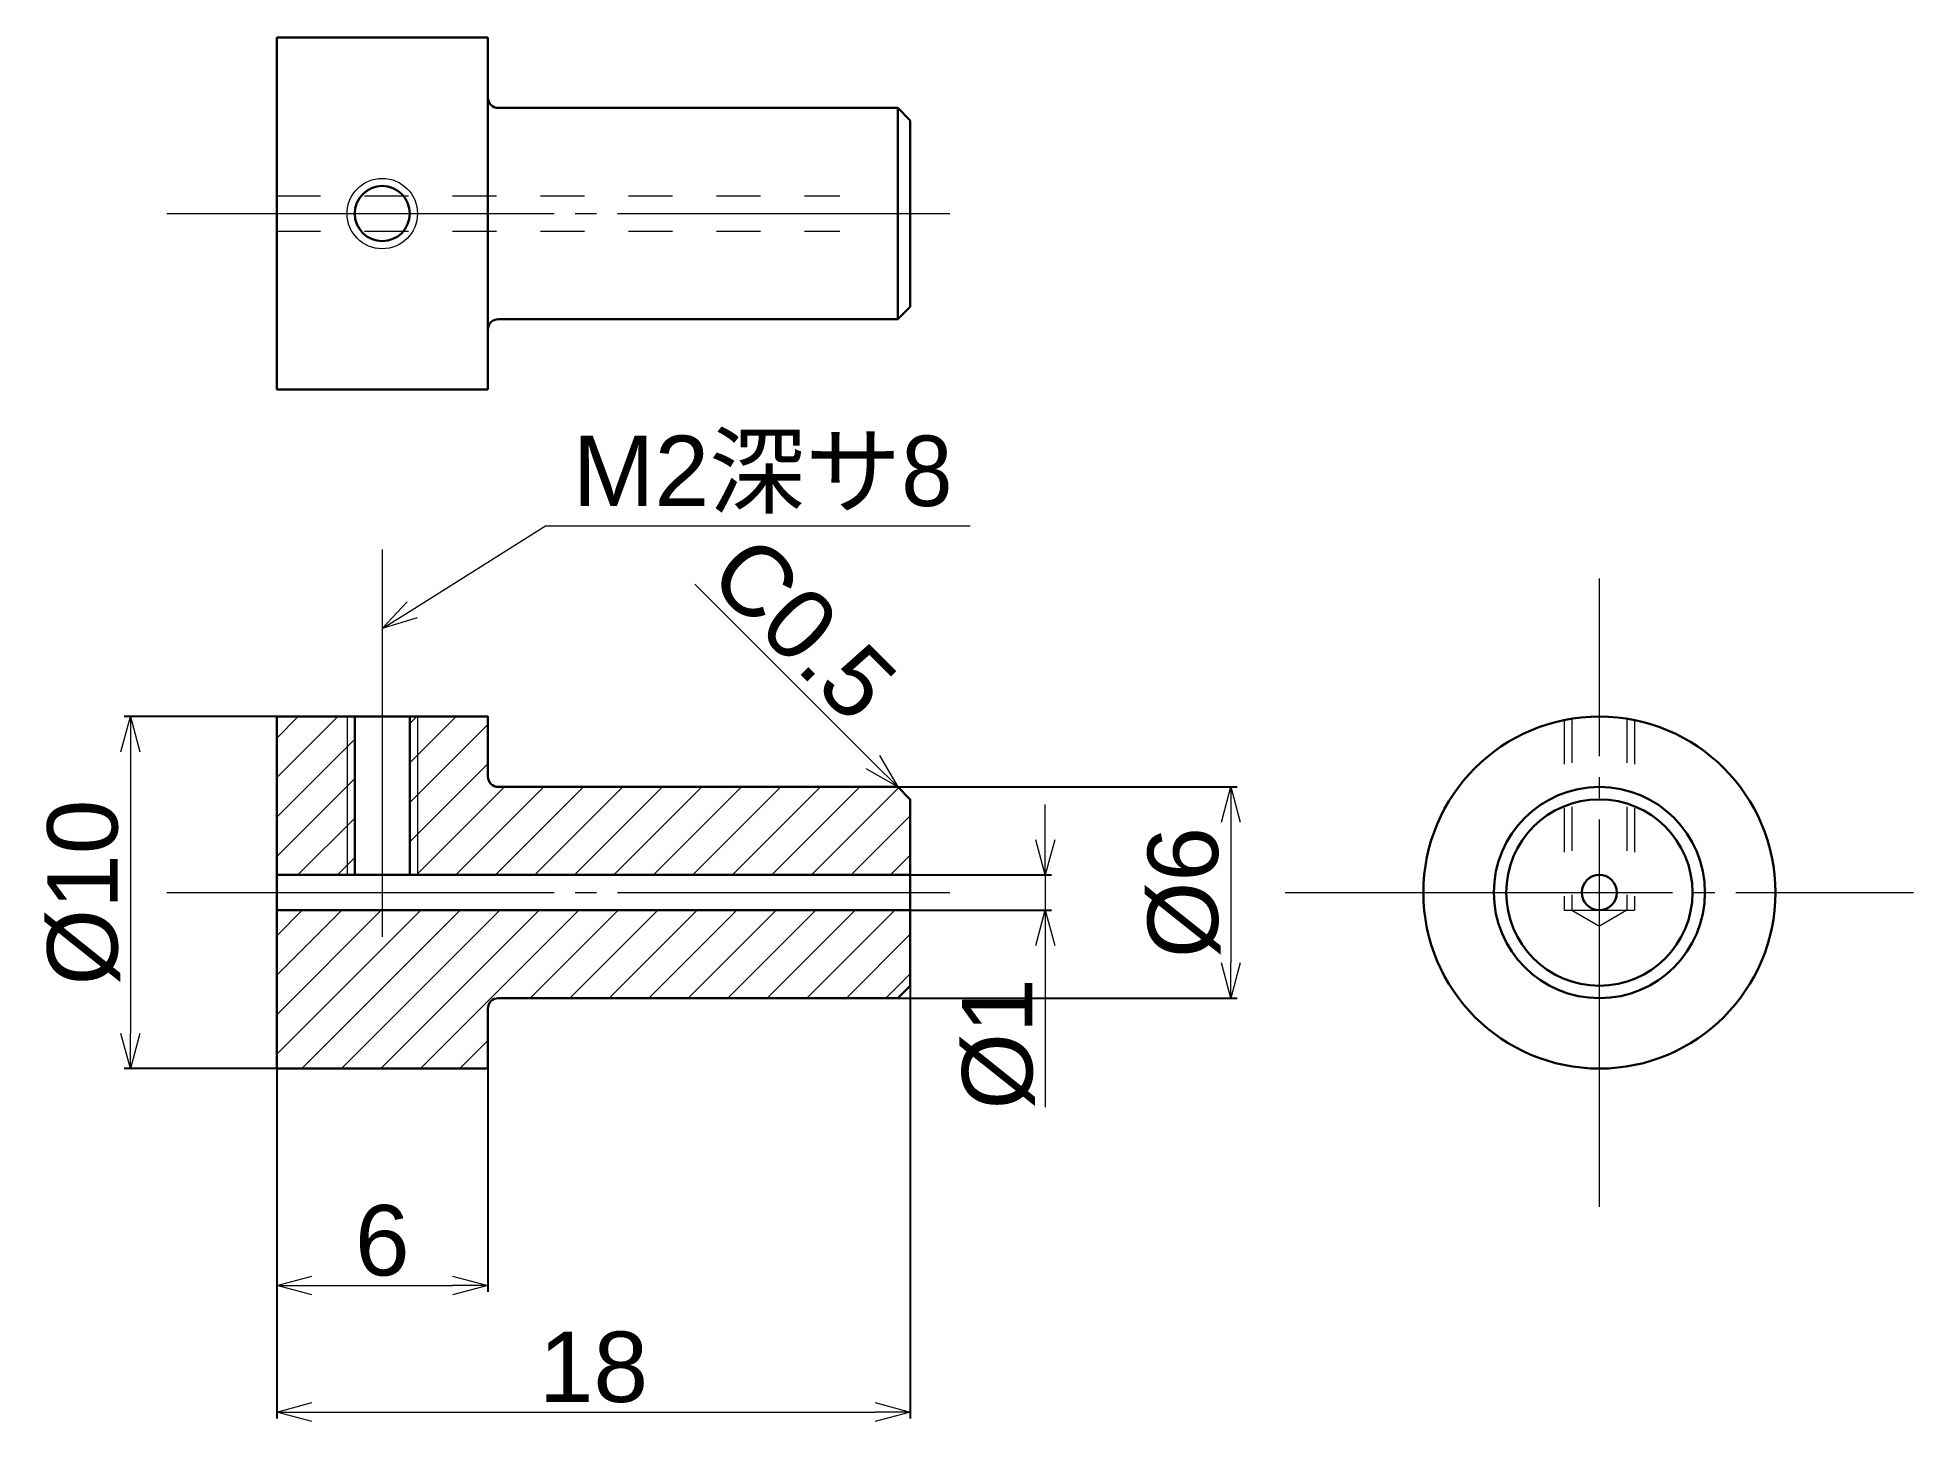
# Model space of a CAD drawing. Header units: millimetres. Extents: x 3.2 to 56.5, y -15 to 24.3.
import ezdxf

# ---------------------------------------------------------------- set-up
doc = ezdxf.new("R2010")
doc.units = ezdxf.units.MM
doc.linetypes.add('JIS_02_1.2', pattern=[2.5, 1.25, -1.25])
doc.linetypes.add('JIS_08_11', pattern=[12.8, 11, -0.6, 0.6, -0.6])
for name, color, linetype, lineweight in [('W Nosed Center', 7, 'JIS_08_11', 13), ('W Nosed Dim', 7, 'Continuous', 13), ('W Nosed Hatch', 7, 'Continuous', 13), ('W Nosed Hidden', 7, 'JIS_02_1.2', 13), ('W Nosed inner', 7, 'Continuous', 13), ('W Nosed OUTER', 7, 'Continuous', 30)]:
    doc.layers.add(name, color=color, linetype=linetype, lineweight=lineweight)
doc.styles.add('JIS Mechanical', font='arial.ttf', dxfattribs={"height": 8})
doc.styles.get("Standard").update_dxf_attribs({"font": 'arial.ttf'})
doc.dimstyles.new('JIS Mechanical', dxfattribs={"dimscale": 0, "dimtxt": 2, "dimasz": 1, "dimexe": 0.18, "dimexo": 0, "dimgap": 0.25, "dimtad": 1, "dimdec": 4, "dimdsep": 46, "dimtxsty": 'Standard', "dimblk": 'OPEN30', "dimcen": 0.09, "dimadec": 0, "dimazin": 2, "dimtfac": 1, "dimtdec": 4, "dimtmove": 0, "dimatfit": 3, "dimfxl": 1, "dimtolj": 1, "dimtzin": 0, "dimlwd": -1, "dimarcsym": 0})
doc.dimstyles.new('JIS Mechanical ONE ARROW', dxfattribs={"dimscale": 0, "dimtxt": 2, "dimasz": 1, "dimexe": 0, "dimexo": 0, "dimgap": 0.25, "dimtad": 1, "dimdec": 1, "dimzin": 0, "dimdsep": 46, "dimtxsty": 'Standard', "dimblk": 'OPEN30', "dimcen": 0.09, "dimse1": 1, "dimse2": 1, "dimsd2": 1, "dimadec": 0, "dimazin": 0, "dimtfac": 1, "dimtdec": 1, "dimtofl": 0, "dimtmove": 0, "dimatfit": 3, "dimfxl": 1, "dimtolj": 1, "dimtzin": 0, "dimlwd": -1, "dimarcsym": 0})

# ---------------------------------------------------------------- blocks, each defined once
blk = doc.blocks.new('_Open30')
at = {"color": 0, "linetype": 'ByBlock', "lineweight": -2}
for p, q in [((-1, 0.268), (0, 0)), ((0, 0), (-1, -0.268)), ((0, 0), (-1, 0))]:
    blk.add_line(p, q, dxfattribs=at)
blk = doc.blocks.new('*D16')
at = {"layer": 'Defpoints', "color": 0, "transparency": 16777216}
for p in [(16.365, 9.621), (16.365, 9.621), (13, 7.5)]:
    blk.add_point(p, dxfattribs=at)
at = {"layer": 'W Nosed Dim', "color": 0, "transparency": 16777216}
blk.add_line((13.846, 8.033), (17.634, 10.42), dxfattribs=at)
at = {"layer": 'W Nosed Dim', "color": 0, "transparency": 16777216, "rotation": 212.2217899832584}
blk.add_blockref('_Open30', (13, 7.5), dxfattribs=at)
blk = doc.blocks.new('*D17')
at = {"layer": 'Defpoints', "color": 0, "transparency": 16777216}
for p in [(28, 0.5), (28, -0.5), (31.838, -0.5)]:
    blk.add_point(p, dxfattribs=at)
at = {"layer": 'W Nosed Dim', "color": 0, "transparency": 16777216}
for p, q in [((31.838, 1.5), (31.838, 2.5)), ((31.838, 0.5), (31.838, -0.5)), ((31.838, -1.5), (31.838, -6.101))]:
    blk.add_line(p, q, dxfattribs=at)
at = {"layer": 'W Nosed Dim', "color": 0, "lineweight": -2, "transparency": 16777216}
for p, q in [((28, 0.5), (32.018, 0.5)), ((28, -0.5), (32.018, -0.5))]:
    blk.add_line(p, q, dxfattribs=at)
at = {"layer": 'W Nosed Dim', "color": 0, "transparency": 16777216}
for p, rotation in [((31.838, 0.5), 270), ((31.838, -0.5), 90)]:
    blk.add_blockref('_Open30', p, dxfattribs=dict(at, rotation=rotation))
at = {"layer": 'W Nosed Dim', "color": 0, "transparency": 16777216, "insert": (30.511, -4.3), "char_height": 2, "attachment_point": 5, "rotation": 90}
blk.add_mtext('\\A1;%%C1', dxfattribs=at)
blk = doc.blocks.new('*D18')
at = {"layer": 'Defpoints', "color": 0, "transparency": 16777216}
for p in [(27.646, 3), (27.646, -3), (37.11, -3)]:
    blk.add_point(p, dxfattribs=at)
at = {"layer": 'W Nosed Dim', "color": 0, "lineweight": -2, "transparency": 16777216}
for p, q in [((27.646, 3), (37.29, 3)), ((27.646, -3), (37.29, -3))]:
    blk.add_line(p, q, dxfattribs=at)
at = {"layer": 'W Nosed Dim', "color": 0, "transparency": 16777216}
blk.add_line((37.11, 2), (37.11, -2), dxfattribs=at)
for p, rotation in [((37.11, 3), 90), ((37.11, -3), 270)]:
    blk.add_blockref('_Open30', p, dxfattribs=dict(at, rotation=rotation))
at = {"layer": 'W Nosed Dim', "color": 0, "transparency": 16777216, "insert": (35.783, 0), "char_height": 2, "attachment_point": 5, "rotation": 90}
blk.add_mtext('\\A1;%%C6', dxfattribs=at)
blk = doc.blocks.new('*D19')
at = {"layer": 'Defpoints', "color": 0, "transparency": 16777216}
for p in [(10, -5), (16, -5), (16, -11.162)]:
    blk.add_point(p, dxfattribs=at)
at = {"layer": 'W Nosed Dim', "color": 0, "lineweight": -2, "transparency": 16777216}
for p, q in [((10, -5), (10, -11.342)), ((16, -5), (16, -11.342))]:
    blk.add_line(p, q, dxfattribs=at)
at = {"layer": 'W Nosed Dim', "color": 0, "transparency": 16777216}
blk.add_line((11, -11.162), (15, -11.162), dxfattribs=at)
at = {"layer": 'W Nosed Dim', "color": 0, "transparency": 16777216, "rotation": 180}
blk.add_blockref('_Open30', (10, -11.162), dxfattribs=at)
at = {"layer": 'W Nosed Dim', "color": 0, "transparency": 16777216}
blk.add_blockref('_Open30', (16, -11.162), dxfattribs=at)
at = {"layer": 'W Nosed Dim', "color": 0, "transparency": 16777216, "insert": (13, -9.891), "char_height": 2, "attachment_point": 5}
blk.add_mtext('\\A1;6', dxfattribs=at)
blk = doc.blocks.new('*D20')
at = {"layer": 'Defpoints', "color": 0, "transparency": 16777216}
for p in [(10, 5), (5.845, -5), (10, -5)]:
    blk.add_point(p, dxfattribs=at)
at = {"layer": 'W Nosed Dim', "color": 0, "lineweight": -2, "transparency": 16777216}
for p, q in [((10, 5), (5.665, 5)), ((10, -5), (5.665, -5))]:
    blk.add_line(p, q, dxfattribs=at)
at = {"layer": 'W Nosed Dim', "color": 0, "transparency": 16777216}
blk.add_line((5.845, 4), (5.845, -4), dxfattribs=at)
for p, rotation in [((5.845, 5), 90), ((5.845, -5), 270)]:
    blk.add_blockref('_Open30', p, dxfattribs=dict(at, rotation=rotation))
at = {"layer": 'W Nosed Dim', "color": 0, "transparency": 16777216, "insert": (4.518, 0), "char_height": 2, "attachment_point": 5, "rotation": 90}
blk.add_mtext('\\A1;%%C10', dxfattribs=at)
blk = doc.blocks.new('*D21')
at = {"layer": 'Defpoints', "color": 0, "transparency": 16777216}
for p in [(27.646, 3), (28, 2.646), (28, 2.646)]:
    blk.add_point(p, dxfattribs=at)
at = {"layer": 'W Nosed Dim', "color": 0, "transparency": 16777216}
blk.add_line((26.939, 3.707), (21.883, 8.763), dxfattribs=at)
at = {"layer": 'W Nosed Dim', "color": 0, "transparency": 16777216, "rotation": 314.9999999999999}
blk.add_blockref('_Open30', (27.646, 3), dxfattribs=at)
at = {"layer": 'W Nosed Dim', "color": 0, "transparency": 16777216, "insert": (24.966, 7.497), "char_height": 2, "attachment_point": 5, "rotation": 315}
blk.add_mtext('\\A1;C0.5', dxfattribs=at)
blk = doc.blocks.new('*D22')
at = {"layer": 'Defpoints', "color": 0, "transparency": 16777216}
for p in [(28, -2.646), (10, -7.5), (28, -14.756)]:
    blk.add_point(p, dxfattribs=at)
at = {"layer": 'W Nosed Dim', "color": 0, "lineweight": -2, "transparency": 16777216}
for p, q in [((28, -2.646), (28, -14.936)), ((10, -7.5), (10, -14.936))]:
    blk.add_line(p, q, dxfattribs=at)
at = {"layer": 'W Nosed Dim', "color": 0, "transparency": 16777216}
blk.add_line((11, -14.756), (27, -14.756), dxfattribs=at)
at = {"layer": 'W Nosed Dim', "color": 0, "transparency": 16777216, "rotation": 180}
blk.add_blockref('_Open30', (10, -14.756), dxfattribs=at)
at = {"layer": 'W Nosed Dim', "color": 0, "transparency": 16777216}
blk.add_blockref('_Open30', (28, -14.756), dxfattribs=at)
at = {"layer": 'W Nosed Dim', "color": 0, "transparency": 16777216, "insert": (19, -13.485), "char_height": 2, "attachment_point": 5}
blk.add_mtext('\\A1;18', dxfattribs=at)

msp = doc.modelspace()

# ---------------------------------------------------------------- hatches: boundary and pattern name
at = {"layer": 'W Nosed Hatch'}
h = msp.add_hatch(dxfattribs=at)
h.set_pattern_fill('ANSI31', color=256, scale=0.25)
h.paths.add_polyline_path([(28, 2.64645), (27.64645, 3), (16.3, 3, -0.41421356), (16, 3.3), (16, 5), (14, 5), (14, 0.5), (28, 0.5)])
h.paths.add_polyline_path([(28, -2.64645), (28, -0.5), (10, -0.5), (10, -5), (16, -5), (16, -3.3, -0.41421356), (16.3, -3), (27.64645, -3)])
h.paths.add_polyline_path([(12, 5), (10, 5), (10, 0.5), (12, 0.5)])
h.paths.add_polyline_path([(12.21651, 5), (12, 5), (12, 0.5), (12.21651, 0.5)])
h.paths.add_polyline_path([(14, 5), (13.78349, 5), (13.78349, 0.5), (14, 0.5)])

# ---------------------------------------------------------------- linework, layer by layer
at = {"layer": 'W Nosed Center'}
for p, q in [((6.88269, 19.2857), (29.12961, 19.2857)), ((13, 9.74279), (13, -1.37232)), ((47.58155, -8.92403), (47.58155, 8.92403)), ((6.88269, 0), (29.12961, 0)), ((38.65752, 0), (56.50558, 0))]:
    msp.add_line(p, q, dxfattribs=at)
at = {"layer": 'W Nosed Dim'}
msp.add_line((17.63363, 10.42041), (29.70794, 10.42041), dxfattribs=at)
at = {"layer": 'W Nosed Hidden'}
for p, q in [((10, 19.7857), (26, 19.7857)), ((10, 18.7857), (26, 18.7857)), ((46.58155, 4.89898), (46.58155, -0.5)), ((46.79806, 4.93823), (46.79806, -0.5)), ((48.36504, 4.93823), (48.36504, -0.5)), ((48.58155, 4.89898), (48.58155, -0.5))]:
    msp.add_line(p, q, dxfattribs=at)
at = {"layer": 'W Nosed inner'}
for p, q in [((12, 5), (12, 0.5)), ((14, 5), (14, 0.5)), ((46.58155, -0.5), (48.58155, -0.5)), ((46.79806, -0.5), (47.58155, -0.95235)), ((48.36504, -0.5), (47.58155, -0.95235))]:
    msp.add_line(p, q, dxfattribs=at)
msp.add_circle((13, 19.2857), 1, dxfattribs=at)
at = {"layer": 'W Nosed OUTER'}
for p, q in [((10, 19.2857), (10, 24.2857)), ((10, 24.2857), (16, 24.2857)), ((16, 24.2857), (16, 14.2857)), ((16.3, 22.2857), (27.64645, 22.2857)), ((27.64645, 22.2857), (27.64645, 16.2857)), ((27.64645, 22.2857), (28, 21.93215)), ((28, 21.93215), (28, 19.2857)), ((10, 14.2857), (10, 19.2857)), ((28, 19.2857), (28, 16.63926)), ((28, 16.63926), (27.64645, 16.2857)), ((27.64645, 16.2857), (16.3, 16.2857)), ((16, 14.2857), (10, 14.2857)), ((12.21651, 5), (12.21651, 0.5)), ((13.78349, 5), (13.78349, 0.5)), ((10, 0.5), (28, 0.5)), ((10, -0.5), (28, -0.5))]:
    msp.add_line(p, q, dxfattribs=at)
msp.add_lwpolyline([(27.64645, -3), (16.3, -3, 0.41421356), (16, -3.3), (16, -5), (10, -5), (10, 0), (10, 5), (16, 5), (16, 3.3, 0.41421356), (16.3, 3), (27.64645, 3), (28, 2.64645), (28, 0), (28, -2.64645)], format="xyb", close=True, dxfattribs=at)
for centre, radius in [((13, 19.2857), 0.78349), ((47.58155, 0), 5), ((47.58155, 0), 3), ((47.58155, 0), 2.64645), ((47.58155, 0), 0.5)]:
    msp.add_circle(centre, radius, dxfattribs=at)
for centre, start, end in [((16.3, 22.5857), 180, 270), ((16.3, 15.9857), 90, 180)]:
    msp.add_arc(centre, 0.3, start, end, dxfattribs=at)

# ---------------------------------------------------------------- texts
at = {"layer": 'W Nosed Dim', "insert": (18.40869, 12.97857), "char_height": 2, "attachment_point": 1, "style": 'JIS Mechanical'}
msp.add_mtext_dynamic_manual_height_columns('M2{\\fMS PGothic|b0|i0|c128|p50;深サ8}', width=117.301573, gutter_width=12.5, heights=[0], dxfattribs=at)

# ---------------------------------------------------------------- dimensions: what is measured, and where the dimension line sits
at = {"layer": 'W Nosed Dim'}
for base, p1, p2, angle, text, dimstyle, picture, middle, dimtype in [((16.36464, 9.62061), (13, 7.5), (16.36464, 9.62061), 32.22179, ' ', 'JIS Mechanical ONE ARROW', '*D16', (17.42213, 10.28711), 161), ((37.11002, -3), (27.64645, 3), (27.64645, -3), 90, '%%C<>', 'JIS Mechanical', '*D18', (37.11002, 0), 160)]:
    dim = msp.add_linear_dim(base=base, p1=p1, p2=p2, angle=angle, text=text, dimstyle=dimstyle, override={"dimscale": 1}, dxfattribs=at)
    dim.commit()
    dim.dimension.update_dxf_attribs({"geometry": picture, "text_midpoint": middle, "dimtype": dimtype})
dim = msp.add_aligned_dim(p1=(27.64645, 3), p2=(28, 2.64645), distance=0, text='C<>', dimstyle='JIS Mechanical ONE ARROW', override={"dimscale": 1}, dxfattribs=at)
dim.commit()
dim.dimension.update_dxf_attribs({"geometry": '*D21', "text_midpoint": (24.96561, 7.49683)})
for base, p1, p2, picture, middle in [((5.84467, -5), (10, 5), (10, -5), '*D20', (4.51759, 0)), ((31.83768, -0.5), (28, 0.5), (28, -0.5), '*D17', (30.5106, -4.30048))]:
    dim = msp.add_linear_dim(base=base, p1=p1, p2=p2, angle=90, text='%%C<>', dimstyle='JIS Mechanical', override={"dimscale": 1}, dxfattribs=at)
    dim.commit()
    dim.dimension.update_dxf_attribs({"geometry": picture, "text_midpoint": middle})
for base, p1, p2, picture, middle in [((28, -14.75579), (10, -7.5), (28, -2.64645), '*D22', (19, -13.48465)), ((16, -11.16239), (10, -5), (16, -5), '*D19', (13, -9.89124))]:
    dim = msp.add_linear_dim(base=base, p1=p1, p2=p2, dimstyle='JIS Mechanical', override={"dimscale": 1}, dxfattribs=at)
    dim.commit()
    dim.dimension.update_dxf_attribs({"geometry": picture, "text_midpoint": middle})

doc.saveas('drawing.dxf')
